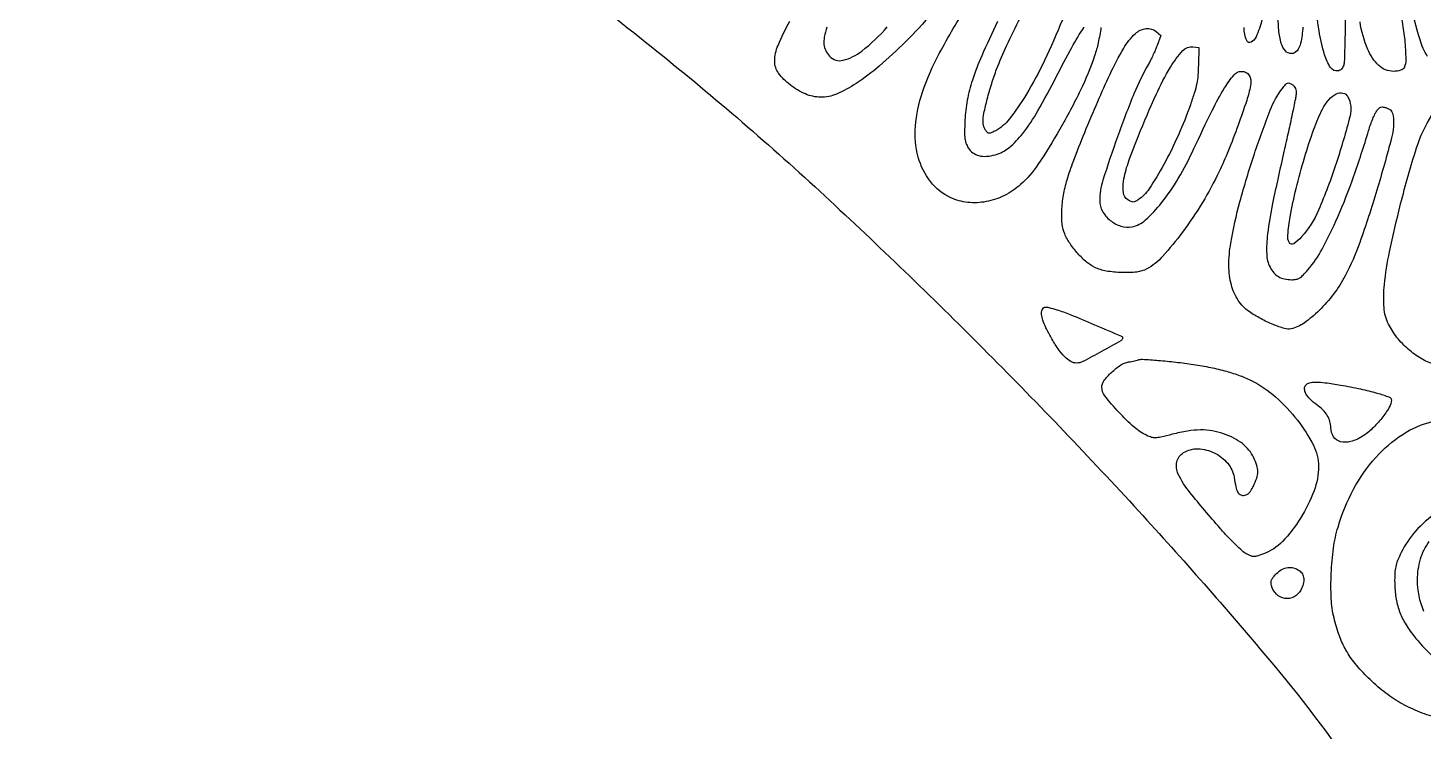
# Model space of a CAD drawing. Header units: inches. Extents: x 0 to 5940, y 0 to 4205.
# Drawn here: x 5406.85 to 5454.9, y 703.27 to 727.48 of the extents above; entities that cross this region are included whole.
import ezdxf

# ---------------------------------------------------------------- set-up
doc = ezdxf.new("R2010")
doc.units = ezdxf.units.IN
doc.header["$LTSCALE"] = 50
doc.header["$MEASUREMENT"] = 0

# ---------------------------------------------------------------- blocks, each defined once
blk = doc.blocks.new('JACZ-COO-GE-001-CAR-LOGO-R00')
at = {"color": 8}
for points in [[(4610.41, 2594.14, -0.001877), (4635.07, 2580.12, -0.011756), (4742.41, 2515.14, -0.013536), (4841.56, 2448.05, -0.014287), (4931.72, 2379.43, -0.017299), (5012.07, 2309.84, -0.009893), (5087.94, 2236.55, -0.010137), (5160.23, 2160.9, -0.01071), (5222.29, 2090.27, -0.023835), (5265.71, 2033.38, -0.024314)], [(5010.56, 2393.11, 0.028008), (5009.38, 2388.35, 0.070453), (5009.21, 2384.78, 0.090017), (5010.03, 2381.86, 0.07121), (5011.88, 2379.13, 0.279228), (5018.4, 2377.19, 0.101666), (5027.41, 2381.63, 0.049623), (5039.58, 2393.21, 0.01391)], [(5061.07, 2399.8, -0.021305), (5048.41, 2386.13, -0.01731), (5035.72, 2374.39, -0.033468), (5024.67, 2366.07, -0.042616), (5015.22, 2360.99, -0.106353), (5007.57, 2359.48, -0.096955), (5000.29, 2361.02, -0.065084), (4992.95, 2365.35, -0.068542), (4987.4, 2371.05, -0.160806), (4985.58, 2376.63, -0.100324), (4987.17, 2384.34, -0.025379), (4992.81, 2395.91, -0.022025)], [(5298.95, 2379.05, -0.072441), (5295.32, 2387, -0.00847), (5290.17, 2405.88, -0.012854), (5286.61, 2421.51, -0.032307), (5285.05, 2433.08, -0.045774), (5285.23, 2440.75, -0.381191), (5287.61, 2442.88, -0.185962), (5289.39, 2442.2, -0.049852), (5291.45, 2439.92, -0.028785), (5294.11, 2435.84, -0.006757), (5298.08, 2428.71, 0.006104)], [(5285.64, 2401.27, -0.015642), (5287.3, 2392.18, -0.019547), (5288.24, 2383.66, -0.016265), (5288.5, 2377.06, -0.113962), (5287.79, 2373.94, -0.208871), (5286, 2372.39, -0.07495), (5282.58, 2371.88, -0.19214), (5275.57, 2374.68, -0.104038), (5270.21, 2382.44, -0.062489), (5266.53, 2395.62, -0.023154)], [(5259.47, 2402.5, -0.002523), (5259.38, 2392.7, -0.003642), (5259.2, 2384.02, -0.001917), (5258.96, 2376.69, -0.058439), (5258.68, 2374.88, -0.062039), (5258.26, 2373.87, -0.063003), (5257.61, 2373.01, -0.067597), (5256.82, 2372.38, -0.096944), (5255.97, 2372.08, -0.292061), (5252.39, 2373.7, -0.07175), (5249.53, 2379.84, -0.033729), (5246.89, 2391.39, -0.006706), (5243.83, 2412.38)], [(5239.09, 2393.09, -0.037851), (5238.02, 2385.47, -0.108467), (5236.3, 2381.75, -0.235037), (5233.56, 2380.38, -0.214706), (5230.69, 2381.67, -0.109282), (5228.73, 2385.19, -0.05247), (5227.52, 2391.68, -0.012422), (5226.92, 2402.68, 0.001592)], [(5219.43, 2396.71, -0.042329), (5216.6, 2388.39, -0.171745), (5214.2, 2385.82, -0.447338), (5212.12, 2386.62, -0.085635), (5210.87, 2392.93, -0.017114)], [(5302.21, 2231.29, -0.06319), (5295.9, 2234.03, -0.046087), (5289.7, 2238.53, -0.044886), (5284.26, 2244.24, -0.050955), (5280.18, 2250.6, -0.101429), (5278.03, 2258.47, -0.041206), (5278.24, 2269.62, -0.027298), (5280.69, 2285.27, -0.008703), (5286.01, 2308.25, -0.016101), (5293.66, 2335.14, -0.062358), (5300.93, 2350.83, -0.085211)], [(5092.48, 2395.79, 0.007989), (5084.92, 2379.26, 0.023817), (5080.47, 2367.64, 0.033077), (5078, 2358.03, 0.035172), (5076.89, 2348.38, 0.006456), (5076.7, 2342.66, 0.034357), (5076.86, 2339.54, 0.05956), (5077.4, 2337.32, 0.051769), (5078.46, 2335.18, 0.094526), (5080.66, 2332.83, 0.095265), (5083.57, 2331.45, 0.080729), (5087.19, 2331.13, 0.047915), (5091.47, 2331.85, 0.108868), (5098.01, 2335.26, 0.052635), (5104.62, 2342.08, 0.035833), (5111.89, 2352.91, 0.012948), (5120.69, 2369.23, -0.008618), (5128.16, 2383.37, -0.023105), (5134.1, 2393.07, -0.027486)], [(5142.16, 2392.96, -0.018582), (5140.84, 2385.6, -0.028691), (5139.1, 2379.38, -0.029912), (5132.31, 2362.81, -0.018208), (5122.44, 2344.08, -0.017437), (5111.93, 2327.19, -0.061843), (5103.58, 2317.58, -0.0672), (5095.86, 2312.32, -0.06943), (5087.11, 2309.37, -0.072253), (5078.21, 2308.99, -0.083676), (5070.03, 2311.24, -0.118762), (5060.32, 2318.97, -0.100511), (5054.46, 2330.75, -0.085845), (5053.12, 2345.54, -0.061075), (5056.48, 2361.88, -0.042368), (5064.57, 2380.49, -0.017789), (5078.39, 2404.08, -0.009899)], [(5123.65, 2396.65, -0.015933), (5115.07, 2377.07, -0.025177), (5106.36, 2360.94, -0.028369), (5098.11, 2348.94, -0.109056), (5091.19, 2343.18, -0.01577), (5089.39, 2342.32, -0.119659), (5088.47, 2342.16, -0.176862), (5087.75, 2342.47, -0.044284), (5086.89, 2343.45, -0.050502), (5086.39, 2344.32, -0.030617), (5085.96, 2345.42, -0.030464), (5085.67, 2346.59, -0.046355), (5085.57, 2347.62, -0.051257), (5085.99, 2351.75, -0.011876), (5087.58, 2358.56, -0.012585), (5089.71, 2366.05, -0.01535), (5092.1, 2372.94, -0.018285), (5096.96, 2384.42, -0.011305), (5103.47, 2397.56, -0.007708)], [(5297.14, 2112.73, -0.098861), (5294.11, 2127.88, -0.070795), (5295.54, 2137.88, -0.090744), (5299.69, 2146.19, -0.096069)], [(5303.11, 2160.18, 0.052766), (5293.18, 2151.19, 0.068135), (5286.31, 2141.01, 0.016138), (5284.53, 2137.07, 0.044961), (5283.63, 2134.18, 0.042546), (5283.23, 2131.09, 0.013263), (5283.15, 2126.4, 0.036829), (5283.74, 2119.33, 0.047072), (5285.37, 2113, 0.04656), (5288.16, 2107.03, 0.034885), (5292.27, 2101.04, 0.038786), (5301.16, 2091.47, 0.098175)], [(5303.28, 2061.73, -0.031145), (5294.11, 2064.81, -0.035231), (5285.77, 2068.91, -0.034689), (5277.99, 2074.2, -0.028562), (5270.46, 2080.85, -0.024835), (5264.18, 2087.72, -0.043052), (5259.78, 2094.08, -0.04393), (5256.6, 2101, -0.027104), (5254.04, 2109.6, -0.046867), (5252.72, 2118.92, -0.022902), (5252.7, 2130.93, -0.022846), (5253.79, 2143.14, -0.03871), (5255.96, 2153.18, -0.05013), (5263.45, 2171.39, -0.059805), (5274.08, 2186.6, -0.065762), (5286.99, 2197.68, -0.087236), (5301.19, 2203.77, -0.042842)]]:
    blk.add_lwpolyline(points, format="xyb", dxfattribs=at)
for points in [[(5168.65, 2391.02), (5170.95, 2389.15), (5169.11, 2384.27, -0.011671), (5168.25, 2382.1, -0.007534), (5167.14, 2379.64, -0.007573), (5165.99, 2377.26, -0.014153), (5164.98, 2375.38, 0.033249), (5158.11, 2361.38, 0.011659), (5150.09, 2340.45, 0.009243), (5143.08, 2319.63, 0.076622), (5141.57, 2309.8, 0.128504), (5142.88, 2304.78, 0.095082), (5146.6, 2300.37, 0.094216), (5151.73, 2297.62, 0.123139), (5157.01, 2297.3, 0.138784), (5163.55, 2300.55, 0.040706), (5171.27, 2308.81, 0.035196), (5179.27, 2320.47, 0.023685), (5186.77, 2334.79, -0.005604), (5195.58, 2353.17, -0.023318), (5201.52, 2363.93, -0.036142), (5206.05, 2370.23, -0.222326), (5209.58, 2371.88, -0.116146), (5211.73, 2371.37, -0.135727), (5213.29, 2369.97, -0.116418), (5214.06, 2367.78, -0.071792), (5213.95, 2365.03, -0.034534), (5212.14, 2357.96, -0.007462), (5207.99, 2346.03, -0.008259), (5203.24, 2333.62, -0.015912), (5198.95, 2323.88, -0.024579), (5190.88, 2308.94, -0.023807), (5181.3, 2294.7, -0.024209), (5171.75, 2283.07, -0.083355), (5164.11, 2277.04, -0.100256), (5159.41, 2275.58, -0.03322), (5152.16, 2275.32, -0.033752), (5144.72, 2276.06, -0.07137), (5139.21, 2277.81, -0.063552), (5135.28, 2280.37, -0.033396), (5131.09, 2284.44, -0.032891), (5127.35, 2289.2, -0.047317), (5124.75, 2293.88, -0.079549), (5123.53, 2298.59, -0.034785), (5123.37, 2305.06, -0.031901), (5124.17, 2312.41, -0.028524), (5125.92, 2319.88, -0.01977), (5128.92, 2328.75, -0.005343), (5134.37, 2342.56, -0.005604), (5140.61, 2357.4, -0.007892), (5146.53, 2370.48, -0.020896), (5153.07, 2382.97, -0.074706), (5158.67, 2389.99, -0.155462), (5163.77, 2392.39, -0.205823)], [(5188.93, 2374.88, -0.016897), (5188.69, 2370.02, -0.028672), (5188.12, 2366, -0.025008), (5187.03, 2361.7, -0.009727), (5185.12, 2355.88, -0.020669), (5179.31, 2341.26, -0.020638), (5172.3, 2327.16, -0.019447), (5165.31, 2315.52, -0.10304), (5160.08, 2310.3, -0.024335), (5158.54, 2309.39, -0.120825), (5157.57, 2309.15, -0.121384), (5156.6, 2309.39, -0.024659), (5155.07, 2310.29, -0.213162), (5152.96, 2313.58, -0.078797), (5152.99, 2319.22, -0.043202), (5155.19, 2327.82, -0.011707), (5160.15, 2340.99, -0.010542), (5168.61, 2360.77, -0.030799), (5175.56, 2373.89, -0.043885), (5181.45, 2381.86, -0.244932), (5186.26, 2383.7), (5189.07, 2383.38)], [(5235.79, 2360.8, -0.029476), (5235.47, 2358.59, -0.001485), (5233.98, 2351.42, -0.002378), (5232.14, 2342.92, -0.001719), (5230.01, 2333.46, 0.004687), (5224.54, 2308.47, 0.021556), (5222.14, 2293.84, 0.037513), (5221.71, 2284.27, 0.109108), (5223.32, 2277.89, 0.063996), (5225.11, 2275.23, 0.082162), (5227.39, 2273.37, 0.078079), (5230.25, 2272.27, 0.051712), (5233.74, 2271.89, 0.049747), (5235.86, 2272.1, 0.088259), (5237.49, 2272.73, 0.062669), (5239.15, 2274.05, 0.015219), (5241.52, 2276.63, 0.055405), (5248.35, 2286.57, 0.020083), (5255.83, 2302.01, 0.017854), (5263.4, 2321.24, 0.012491), (5270.61, 2343.39, -0.013145), (5271.54, 2346.25, -0.013159), (5272.63, 2349.06, -0.013089), (5273.7, 2351.46, -0.049823), (5274.55, 2352.86, -0.032193), (5275.68, 2354.16, -0.123395), (5276.58, 2354.72, -0.126426), (5277.63, 2354.77, -0.034532), (5279.24, 2354.33, -0.048913), (5280.58, 2353.71, -0.086832), (5281.5, 2352.93, -0.089628), (5282.08, 2351.89, -0.055087), (5282.39, 2350.53, -0.093024), (5281.65, 2340, -0.008677), (5274.59, 2314.84, -0.011729), (5266.43, 2289.77, -0.037714), (5259.39, 2273.7, -0.03944), (5253.82, 2264.98, -0.037685), (5246.88, 2257.09, -0.040063), (5239.68, 2251.1, -0.099683), (5233.44, 2248.35, -0.126856), (5230.26, 2248.47, -0.024989), (5224.83, 2250.38, -0.02615), (5218.83, 2253.21, -0.027589), (5213.26, 2256.61, -0.098417), (5208.03, 2261.99, -0.0789), (5204.75, 2269.38, -0.066012), (5203.56, 2278.64, -0.041654), (5204.5, 2289.51, -0.023609), (5208.88, 2309.31, -0.014321), (5215.81, 2332.29, -0.012461), (5223.4, 2353.3, -0.070104), (5229.23, 2363.68, -0.013714), (5230.81, 2365.64, -0.12244), (5231.7, 2366.28, -0.198971), (5232.59, 2366.26, -0.046964), (5233.92, 2365.53, -0.060535), (5234.92, 2364.66, -0.088894), (5235.53, 2363.67, -0.078321), (5235.81, 2362.44, -0.037491)], [(5260.64, 2359.74, -0.187894), (5261.75, 2350.55, -0.016655), (5255.07, 2327.74, -0.021669), (5246.58, 2305.27, -0.079099), (5238.48, 2292.43, -0.062692), (5234.73, 2289.11, -0.440113), (5232.62, 2289.6, -0.154619), (5231.84, 2293.33, -0.016963), (5233.04, 2302.1, -0.017491), (5235.85, 2315.66, -0.012931), (5239.86, 2330.45, -0.013016), (5244.34, 2344.09, -0.032201), (5248.5, 2353.75, -0.058719), (5251.54, 2358.29, -0.101903), (5255.1, 2361.06, -0.166593), (5258.32, 2361.47, -0.222918)], [(5121, 2257.45, -0.023778), (5127.33, 2255.21, -0.004097), (5139.08, 2250.3, -0.000711), (5152.06, 2244.74, -0.303941), (5152.56, 2243.96, -0.26613), (5151.73, 2242.56, -0.00344), (5142.44, 2237.4, -0.005735), (5133.41, 2232.6, -0.11996), (5130.46, 2231.88, -0.135708), (5127.7, 2232.64, -0.06192), (5124.72, 2234.97, -0.045962), (5121.56, 2238.78, -0.022572), (5118.24, 2244.14, -0.014168), (5115.77, 2248.86, -0.034618), (5114.3, 2252.5, -0.048291), (5113.68, 2255.32, -0.122663), (5113.93, 2257.38, -0.10759), (5114.6, 2258.4, -0.193723), (5115.51, 2258.77, -0.069553), (5117.11, 2258.57, -0.006209)], [(5186.51, 2231.24, -0.013804), (5194.83, 2229.77, -0.017944), (5202.36, 2227.95, -0.019818), (5208.99, 2225.8, -0.028842), (5214.63, 2223.34, -0.064196), (5225.98, 2215.64, -0.046001), (5236.48, 2204.45, -0.047394), (5244.15, 2192.43, -0.118738), (5246.57, 2182.38, -0.089403), (5244.44, 2170.54, -0.05085), (5237.98, 2157.46, -0.051413), (5229.25, 2146.27, -0.112691), (5220.22, 2140.34, -0.011849), (5217.15, 2139.27, -0.079812), (5215.55, 2139.03, -0.09877), (5214.12, 2139.33, -0.022702), (5211.87, 2140.42, -0.060336), (5209.99, 2141.75, -0.00963), (5206.69, 2144.84, -0.010541), (5202.94, 2148.67, -0.009063), (5199.15, 2152.84, -0.008408), (5184.94, 2169.64, -0.059537), (5179.21, 2178.65, -0.172401), (5178.6, 2184.44, -0.199507), (5181.85, 2188.91, -0.146725), (5188.77, 2190.72, -0.104997), (5196.58, 2188.77, -0.103559), (5203.01, 2183.78, -0.138858), (5206.06, 2177.1, 0.012806), (5206.9, 2172.45, 0.069004), (5207.76, 2170.04, 0.143111), (5208.92, 2168.83, 0.131486), (5210.59, 2168.38, 0.089828), (5211.92, 2168.62, 0.09991), (5213.02, 2169.31, 0.066646), (5214.08, 2170.61, 0.020222), (5215.32, 2172.84, 0.03464), (5216.92, 2176.64, 0.078641), (5217.45, 2179.7, 0.079895), (5217, 2182.74, 0.036659), (5215.52, 2186.48, 0.059149), (5213.21, 2190.1, 0.053278), (5210.04, 2193.22, 0.048374), (5205.98, 2195.84, 0.034863), (5201.03, 2197.98, 0.043654), (5195.59, 2199.37, 0.04378), (5189.98, 2199.8, 0.038192), (5183.75, 2199.25, 0.021999), (5176.38, 2197.69, -0.005685), (5170.96, 2196.36, -0.045869), (5168.42, 2196.01, -0.082904), (5166.5, 2196.24, -0.040078), (5164.17, 2197.13, -0.069924), (5158.14, 2201.12, -0.024334), (5150.66, 2208.41, -0.019776), (5144.04, 2216.12, -0.169129), (5142.57, 2220.35, -0.164764), (5143.61, 2223.42, -0.040312), (5147.24, 2227.44, -0.041566), (5151.61, 2230.94, -0.106596), (5155.36, 2232.42, 0.00487), (5156.85, 2232.69, 0.005598), (5158.27, 2232.97, 0.005063), (5159.47, 2233.23, 0.031971), (5160.07, 2233.41, -0.105225), (5162.18, 2233.72, -0.004547), (5169.69, 2233.17, -0.008147), (5178.09, 2232.35, -0.00802)], [(5257.19, 2221.34, -0.010261), (5266.79, 2219.48, -0.01822), (5274.61, 2217.5, -0.013303), (5280.6, 2215.57, -0.318302), (5281.57, 2214.2, -0.137214), (5280.58, 2210.65, -0.031507), (5276.98, 2205.5, -0.033049), (5272.37, 2200.42, -0.050553), (5267.7, 2196.74, -0.071116), (5262.06, 2194.21, -0.137234), (5257.16, 2194.17, -0.183265), (5253.85, 2196.56, -0.14184), (5252.52, 2200.85, 0.06643), (5252.06, 2203.91, 0.066624), (5250.81, 2206.74, 0.05992), (5248.73, 2209.37, 0.039796), (5245.78, 2211.86, -0.034914), (5242.52, 2214.58, -0.076041), (5240.53, 2217.15, -0.117349), (5239.9, 2219.44, -0.184568), (5240.55, 2221.35, -0.162164), (5242.31, 2222.45, -0.058886), (5245.27, 2222.8, -0.034031), (5249.84, 2222.48, -0.008675)], [(5237.35, 2132.32, -0.114583), (5238.83, 2130.67, -0.10604), (5239.49, 2128.49, -0.087083), (5239.24, 2125.86, -0.052714), (5238.11, 2122.95, -0.15208), (5234.88, 2119.68, -0.161748), (5230.45, 2118.93, -0.156715), (5226.35, 2120.97, -0.142215), (5224.01, 2125.1, -0.060127), (5223.84, 2126.62, -0.096455), (5224.1, 2127.89, -0.074325), (5224.88, 2129.19, -0.024039), (5226.39, 2130.85, -0.067886), (5229.03, 2132.86, -0.095549), (5231.82, 2133.79, -0.101346), (5234.64, 2133.6, -0.085266)]]:
    blk.add_lwpolyline(points, format="xyb", close=True, dxfattribs=at)

msp = doc.modelspace()

# ---------------------------------------------------------------- block references
at = {"xscale": 0.07174195398747743, "yscale": 0.07174195398747743, "zscale": 0.07174195398747743}
msp.add_blockref('JACZ-COO-GE-001-CAR-LOGO-R00', (5074.895, 555.821), dxfattribs=at)

doc.saveas('drawing.dxf')
